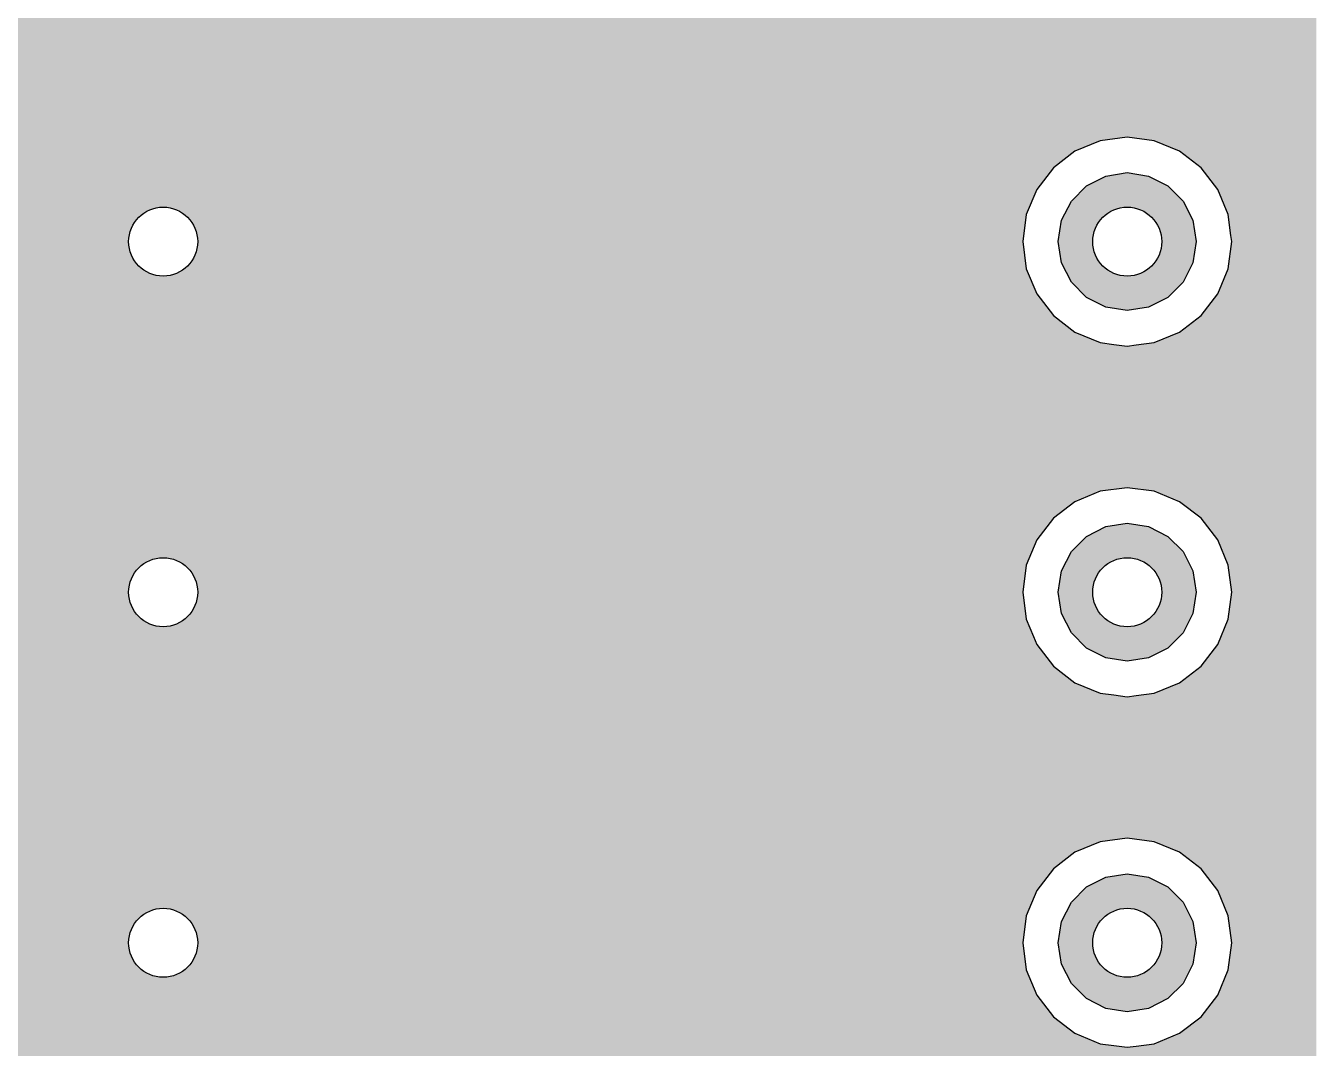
# Model space of a CAD drawing. Header units: millimetres. Extents: x -3894 to -3474, y -291 to 6.
# Drawn here: x -3560.82 to -3553.34, y -116.15 to -110.22 of the extents above; entities that cross this region are included whole.
import ezdxf

# ---------------------------------------------------------------- set-up
doc = ezdxf.new("R2010")
doc.units = ezdxf.units.MM
doc.layers.add('BLACK', color=7, linetype='Continuous')

msp = doc.modelspace()

# ---------------------------------------------------------------- hatches: boundary and pattern name
h = msp.add_hatch(color=256)
h.paths.add_polyline_path([(-3553.3372, -110.089), (-3565.3871, -110.089), (-3565.3379, -110.1532), (-3565.2774, -110.2993), (-3565.2568, -110.456), (-3565.2774, -110.6128), (-3565.3379, -110.7589), (-3565.4374, -110.8885), (-3565.4486, -110.9059), (-3565.4626, -110.9743), (-3565.4374, -111.0395), (-3565.3379, -111.1692), (-3565.2774, -111.3153), (-3565.2615, -111.4363), (-3565.2568, -111.472), (-3565.2774, -111.6288), (-3565.3379, -111.7749), (-3565.4374, -111.9045), (-3565.4486, -111.9219), (-3565.4626, -111.9903), (-3565.4374, -112.0555), (-3565.3379, -112.1852), (-3565.2774, -112.3313), (-3565.2568, -112.4875), (-3565.2568, -112.488), (-3565.2774, -112.6448), (-3565.3379, -112.7909), (-3565.4374, -112.9205), (-3565.4486, -112.9379), (-3565.4626, -113.0063), (-3565.4374, -113.0715), (-3565.3379, -113.2012), (-3565.2774, -113.3473), (-3565.2568, -113.504), (-3565.2774, -113.6608), (-3565.3379, -113.8069), (-3565.4374, -113.9365), (-3565.4486, -113.9539), (-3565.4626, -114.0223), (-3565.4374, -114.0875), (-3565.3379, -114.2172), (-3565.2774, -114.3633), (-3565.2568, -114.52), (-3565.2774, -114.6768), (-3565.3379, -114.8229), (-3565.4374, -114.9525), (-3565.4486, -114.9699), (-3565.4626, -115.0383), (-3565.4374, -115.1035), (-3565.3379, -115.2332), (-3565.2774, -115.3793), (-3565.2568, -115.536), (-3565.2774, -115.6928), (-3565.3379, -115.8389), (-3565.4374, -115.9685), (-3565.4486, -115.9859), (-3565.4626, -116.0543), (-3565.4374, -116.1195), (-3565.3379, -116.2492), (-3565.2774, -116.3953), (-3565.2568, -116.552), (-3565.2774, -116.7088), (-3565.3379, -116.8549), (-3565.4374, -116.9845), (-3565.4486, -117.0019), (-3565.4626, -117.0703), (-3565.4374, -117.1355), (-3565.3379, -117.2652), (-3565.2774, -117.4113), (-3565.2568, -117.568), (-3565.2774, -117.7248), (-3565.3379, -117.8709), (-3565.4374, -118.0005), (-3565.4486, -118.0179), (-3565.4626, -118.0863), (-3565.4374, -118.1515), (-3565.3379, -118.2812), (-3565.2774, -118.4273), (-3565.2568, -118.584), (-3565.2774, -118.7408), (-3565.3379, -118.8869), (-3565.4374, -119.0165), (-3565.4486, -119.0339), (-3565.4626, -119.1023), (-3565.4374, -119.1675), (-3565.3379, -119.2972), (-3565.2774, -119.4433), (-3565.2568, -119.6), (-3565.2774, -119.7568), (-3565.3379, -119.9029), (-3565.4374, -120.0325), (-3565.4486, -120.0499), (-3565.4626, -120.1183), (-3565.4374, -120.1835), (-3565.3984, -120.2344), (-3553.3372, -120.2344)])
h.paths.add_polyline_path([(-3555.0175, -115.3793), (-3555.0175, -115.3793), (-3554.957, -115.2332), (-3554.8607, -115.1077), (-3554.7353, -115.0115), (-3554.5892, -114.951), (-3554.5892, -114.951), (-3554.4325, -114.9303), (-3554.2757, -114.951), (-3554.2757, -114.951), (-3554.1296, -115.0115), (-3554.0042, -115.1077), (-3553.9079, -115.2332), (-3553.8474, -115.3793), (-3553.8268, -115.536), (-3553.8474, -115.6928), (-3553.9079, -115.8389), (-3554.0042, -115.9643), (-3554.1296, -116.0606), (-3554.2757, -116.1211), (-3554.3802, -116.1348), (-3554.4325, -116.1417), (-3554.5108, -116.1314), (-3554.5892, -116.1211), (-3554.7353, -116.0606), (-3554.8607, -115.9643), (-3554.957, -115.8389), (-3555.0175, -115.6928), (-3555.0175, -115.6928), (-3555.0381, -115.536)], flags=16)
h.paths.add_polyline_path([(-3554.8325, -115.536), (-3554.8129, -115.4124), (-3554.7561, -115.3009), (-3554.6676, -115.2124), (-3554.5561, -115.1556), (-3554.4325, -115.136), (-3554.3089, -115.1556), (-3554.1973, -115.2124), (-3554.1089, -115.3009), (-3554.052, -115.4124), (-3554.0325, -115.536), (-3554.052, -115.6596), (-3554.1089, -115.7711), (-3554.1973, -115.8596), (-3554.3089, -115.9164), (-3554.4325, -115.936), (-3554.5561, -115.9164), (-3554.6676, -115.8596), (-3554.7561, -115.7711), (-3554.8129, -115.6596)], flags=0)
h.paths.add_polyline_path([(-3554.2325, -115.536, -1), (-3554.6325, -115.536, -1)], flags=0)
h.paths.add_polyline_path([(-3554.8607, -117.1397), (-3554.7353, -117.0435), (-3554.5892, -116.983), (-3554.5892, -116.983), (-3554.4325, -116.9623), (-3554.2757, -116.983), (-3554.2757, -116.983), (-3554.1296, -117.0435), (-3554.0042, -117.1397), (-3553.9079, -117.2652), (-3553.8474, -117.4113), (-3553.8268, -117.568), (-3553.8474, -117.7248), (-3553.9079, -117.8709), (-3554.0042, -117.9963), (-3554.1296, -118.0926), (-3554.2757, -118.1531), (-3554.3802, -118.1668), (-3554.4325, -118.1737), (-3554.5108, -118.1634), (-3554.5892, -118.1531), (-3554.7353, -118.0926), (-3554.8607, -117.9963), (-3554.957, -117.8709), (-3555.0175, -117.7248), (-3555.0175, -117.7248), (-3555.0381, -117.568), (-3555.0175, -117.4113), (-3555.0175, -117.4113), (-3554.957, -117.2652)], flags=16)
h.paths.add_polyline_path([(-3554.8607, -113.9323), (-3554.957, -113.8069), (-3554.9764, -113.7599), (-3555.0175, -113.6608), (-3555.0175, -113.6608), (-3555.0381, -113.504), (-3555.0175, -113.3473), (-3555.0175, -113.3473), (-3554.957, -113.2012), (-3554.8607, -113.0757), (-3554.7353, -112.9795), (-3554.5892, -112.919), (-3554.5892, -112.919), (-3554.4325, -112.8983), (-3554.2757, -112.919), (-3554.2757, -112.919), (-3554.1296, -112.9795), (-3554.0042, -113.0757), (-3553.9079, -113.2012), (-3553.8474, -113.3473), (-3553.8268, -113.504), (-3553.8474, -113.6608), (-3553.9079, -113.8069), (-3554.0042, -113.9323), (-3554.1296, -114.0286), (-3554.2757, -114.0891), (-3554.3802, -114.1028), (-3554.4325, -114.1097), (-3554.5108, -114.0994), (-3554.5892, -114.0891), (-3554.7353, -114.0286)], flags=16)
h.paths.add_polyline_path([(-3554.7561, -117.3329), (-3554.6676, -117.2444), (-3554.5561, -117.1876), (-3554.4325, -117.168), (-3554.3089, -117.1876), (-3554.1973, -117.2444), (-3554.1089, -117.3329), (-3554.052, -117.4444), (-3554.0325, -117.568), (-3554.052, -117.6916), (-3554.1089, -117.8031), (-3554.1973, -117.8916), (-3554.3089, -117.9484), (-3554.4325, -117.968), (-3554.5561, -117.9484), (-3554.6676, -117.8916), (-3554.7561, -117.8031), (-3554.8129, -117.6916), (-3554.8325, -117.568), (-3554.8129, -117.4444)], flags=0)
h.paths.add_polyline_path([(-3554.7561, -113.7391), (-3554.8129, -113.6276), (-3554.8325, -113.504), (-3554.8129, -113.3804), (-3554.7561, -113.2689), (-3554.6676, -113.1804), (-3554.5561, -113.1236), (-3554.4325, -113.104), (-3554.3089, -113.1236), (-3554.1973, -113.1804), (-3554.1089, -113.2689), (-3554.052, -113.3804), (-3554.0325, -113.504), (-3554.052, -113.6276), (-3554.1089, -113.7391), (-3554.1973, -113.8276), (-3554.3089, -113.8844), (-3554.4325, -113.904), (-3554.5561, -113.8844), (-3554.6676, -113.8276)], flags=0)
h.paths.add_polyline_path([(-3554.2325, -117.568, -1), (-3554.6325, -117.568, -1)], flags=0)
h.paths.add_polyline_path([(-3554.6325, -113.504, -1), (-3554.2325, -113.504, -1)], flags=0)
h.paths.add_polyline_path([(-3560.2205, -115.536, -1), (-3559.8205, -115.536, -1)], flags=16)
h.paths.add_polyline_path([(-3559.8205, -117.568, -1), (-3560.2205, -117.568, -1)], flags=16)
h.paths.add_polyline_path([(-3560.2205, -113.504, -1), (-3559.8205, -113.504, -1)], flags=16)
h.paths.add_polyline_path([(-3554.7353, -119.0755), (-3554.5892, -119.015), (-3554.5892, -119.015), (-3554.4325, -118.9943), (-3554.2757, -119.015), (-3554.2757, -119.015), (-3554.1296, -119.0755), (-3554.0042, -119.1717), (-3553.9079, -119.2972), (-3553.8474, -119.4433), (-3553.8268, -119.6), (-3553.8474, -119.7568), (-3553.9079, -119.9029), (-3554.0042, -120.0283), (-3554.1296, -120.1246), (-3554.2757, -120.1851), (-3554.3802, -120.1988), (-3554.4325, -120.2057), (-3554.5108, -120.1954), (-3554.5892, -120.1851), (-3554.7353, -120.1246), (-3554.8607, -120.0283), (-3554.957, -119.9029), (-3555.0175, -119.7568), (-3555.0175, -119.7568), (-3555.0381, -119.6), (-3555.0175, -119.4433), (-3555.0175, -119.4433), (-3554.957, -119.2972), (-3554.8607, -119.1717)], flags=16)
h.paths.add_polyline_path([(-3554.6676, -119.2764), (-3554.5561, -119.2196), (-3554.4325, -119.2), (-3554.3089, -119.2196), (-3554.1973, -119.2764), (-3554.1089, -119.3649), (-3554.052, -119.4764), (-3554.0325, -119.6), (-3554.052, -119.7236), (-3554.1089, -119.8351), (-3554.1973, -119.9236), (-3554.3089, -119.9804), (-3554.4325, -120), (-3554.5561, -119.9804), (-3554.6676, -119.9236), (-3554.7561, -119.8351), (-3554.8129, -119.7236), (-3554.8325, -119.6), (-3554.8129, -119.4764), (-3554.7561, -119.3649)], flags=0)
h.paths.add_polyline_path([(-3554.7353, -111.9966), (-3554.8607, -111.9003), (-3554.957, -111.7749), (-3555.0175, -111.6288), (-3555.0175, -111.6288), (-3555.0381, -111.472), (-3555.0175, -111.3153), (-3555.0175, -111.3153), (-3554.957, -111.1692), (-3554.8607, -111.0437), (-3554.7353, -110.9475), (-3554.5892, -110.887), (-3554.5892, -110.887), (-3554.4325, -110.8663), (-3554.2757, -110.887), (-3554.2757, -110.887), (-3554.1296, -110.9475), (-3554.0042, -111.0437), (-3553.9079, -111.1692), (-3553.8474, -111.3153), (-3553.8315, -111.4363), (-3553.8268, -111.472), (-3553.8474, -111.6288), (-3553.9079, -111.7749), (-3554.0042, -111.9003), (-3554.1296, -111.9966), (-3554.2757, -112.0571), (-3554.3802, -112.0708), (-3554.4325, -112.0777), (-3554.5108, -112.0674), (-3554.5892, -112.0571)], flags=16)
h.paths.add_polyline_path([(-3554.2325, -119.6, -1), (-3554.6325, -119.6, -1)], flags=0)
h.paths.add_polyline_path([(-3554.6676, -111.7956), (-3554.7561, -111.7071), (-3554.8129, -111.5956), (-3554.8325, -111.472), (-3554.8129, -111.3484), (-3554.7561, -111.2369), (-3554.6676, -111.1484), (-3554.5561, -111.0916), (-3554.4325, -111.072), (-3554.3089, -111.0916), (-3554.1973, -111.1484), (-3554.1089, -111.2369), (-3554.052, -111.3484), (-3554.0325, -111.472), (-3554.052, -111.5956), (-3554.1089, -111.7071), (-3554.1973, -111.7956), (-3554.3089, -111.8524), (-3554.4325, -111.872), (-3554.5561, -111.8524)], flags=0)
h.paths.add_polyline_path([(-3554.6325, -111.472, -1), (-3554.2325, -111.472, -1)], flags=0)
h.paths.add_polyline_path([(-3559.8205, -119.6, -1), (-3560.2205, -119.6, -1)], flags=16)
h.paths.add_polyline_path([(-3560.2205, -111.472, -1), (-3559.8205, -111.472, -1)], flags=16)

# ---------------------------------------------------------------- linework, layer by layer
at = {"layer": 'BLACK', "linetype": 'Continuous'}
for p, q in [((-3554.5892, -110.887), (-3554.7353, -110.9475)), ((-3554.4325, -110.8663), (-3554.5892, -110.887)), ((-3554.5892, -110.887), (-3554.5892, -110.887)), ((-3554.2757, -110.887), (-3554.4325, -110.8663)), ((-3554.4325, -110.8663), (-3554.4325, -110.8663)), ((-3554.1296, -110.9475), (-3554.2757, -110.887)), ((-3554.2757, -110.887), (-3554.2757, -110.887)), ((-3554.7353, -110.9475), (-3554.8607, -111.0437)), ((-3554.0042, -111.0437), (-3554.1296, -110.9475)), ((-3554.8607, -111.0437), (-3554.957, -111.1692)), ((-3553.9079, -111.1692), (-3554.0042, -111.0437)), ((-3554.6676, -111.1484), (-3554.5561, -111.0916)), ((-3554.5561, -111.0916), (-3554.4325, -111.072)), ((-3554.4325, -111.072), (-3554.3089, -111.0916)), ((-3554.3089, -111.0916), (-3554.1973, -111.1484)), ((-3554.957, -111.1692), (-3555.0175, -111.3153)), ((-3554.7561, -111.2369), (-3554.6676, -111.1484)), ((-3554.1973, -111.1484), (-3554.1089, -111.2369)), ((-3553.8474, -111.3153), (-3553.9079, -111.1692)), ((-3554.8129, -111.3484), (-3554.7561, -111.2369)), ((-3554.1089, -111.2369), (-3554.052, -111.3484)), ((-3555.0175, -111.3153), (-3555.0381, -111.472)), ((-3555.0175, -111.3153), (-3555.0175, -111.3153)), ((-3554.8325, -111.472), (-3554.8129, -111.3484)), ((-3554.052, -111.3484), (-3554.0325, -111.472)), ((-3553.8315, -111.4363), (-3553.8474, -111.3153)), ((-3553.8474, -111.3153), (-3553.8474, -111.3153)), ((-3553.8268, -111.472), (-3553.8315, -111.4363)), ((-3555.0381, -111.472), (-3555.0381, -111.472)), ((-3555.0381, -111.472), (-3555.0175, -111.6288)), ((-3554.8129, -111.5956), (-3554.8325, -111.472)), ((-3554.0325, -111.472), (-3554.052, -111.5956)), ((-3553.8474, -111.6288), (-3553.8268, -111.472)), ((-3555.0175, -111.6288), (-3555.0175, -111.6288)), ((-3555.0175, -111.6288), (-3554.957, -111.7749)), ((-3554.7561, -111.7071), (-3554.8129, -111.5956)), ((-3554.052, -111.5956), (-3554.1089, -111.7071)), ((-3553.9079, -111.7749), (-3553.8474, -111.6288)), ((-3554.6676, -111.7956), (-3554.7561, -111.7071)), ((-3554.1089, -111.7071), (-3554.1973, -111.7956)), ((-3554.957, -111.7749), (-3554.8607, -111.9003)), ((-3554.5561, -111.8524), (-3554.6676, -111.7956)), ((-3554.1973, -111.7956), (-3554.3089, -111.8524)), ((-3554.0042, -111.9003), (-3553.9079, -111.7749)), ((-3554.4325, -111.872), (-3554.5561, -111.8524)), ((-3554.3089, -111.8524), (-3554.4325, -111.872)), ((-3554.8607, -111.9003), (-3554.7353, -111.9966)), ((-3554.1296, -111.9966), (-3554.0042, -111.9003)), ((-3554.7353, -111.9966), (-3554.5892, -112.0571)), ((-3554.2757, -112.0571), (-3554.1296, -111.9966)), ((-3554.5892, -112.0571), (-3554.5108, -112.0674)), ((-3554.5108, -112.0674), (-3554.4325, -112.0777)), ((-3554.4325, -112.0777), (-3554.3802, -112.0708)), ((-3554.4325, -112.0777), (-3554.4325, -112.0777)), ((-3554.4325, -112.0777), (-3554.4325, -112.0777)), ((-3554.3802, -112.0708), (-3554.2757, -112.0571)), ((-3554.5892, -112.919), (-3554.7353, -112.9795)), ((-3554.4325, -112.8983), (-3554.5892, -112.919)), ((-3554.5892, -112.919), (-3554.5892, -112.919)), ((-3554.2757, -112.919), (-3554.4325, -112.8983)), ((-3554.4325, -112.8983), (-3554.4325, -112.8983)), ((-3554.1296, -112.9795), (-3554.2757, -112.919)), ((-3554.2757, -112.919), (-3554.2757, -112.919)), ((-3554.7353, -112.9795), (-3554.8607, -113.0757)), ((-3554.0042, -113.0757), (-3554.1296, -112.9795)), ((-3554.8607, -113.0757), (-3554.957, -113.2012)), ((-3553.9079, -113.2012), (-3554.0042, -113.0757)), ((-3554.6676, -113.1804), (-3554.5561, -113.1236)), ((-3554.5561, -113.1236), (-3554.4325, -113.104)), ((-3554.4325, -113.104), (-3554.3089, -113.1236)), ((-3554.3089, -113.1236), (-3554.1973, -113.1804)), ((-3554.957, -113.2012), (-3555.0175, -113.3473)), ((-3554.7561, -113.2689), (-3554.6676, -113.1804)), ((-3554.1973, -113.1804), (-3554.1089, -113.2689)), ((-3553.8474, -113.3473), (-3553.9079, -113.2012)), ((-3554.8129, -113.3804), (-3554.7561, -113.2689)), ((-3554.1089, -113.2689), (-3554.052, -113.3804)), ((-3555.0175, -113.3473), (-3555.0381, -113.504)), ((-3555.0175, -113.3473), (-3555.0175, -113.3473)), ((-3554.8325, -113.504), (-3554.8129, -113.3804)), ((-3554.052, -113.3804), (-3554.0325, -113.504)), ((-3553.8268, -113.504), (-3553.8474, -113.3473)), ((-3555.0381, -113.504), (-3555.0381, -113.504)), ((-3555.0381, -113.504), (-3555.0175, -113.6608)), ((-3554.8129, -113.6276), (-3554.8325, -113.504)), ((-3554.0325, -113.504), (-3554.052, -113.6276)), ((-3553.8474, -113.6608), (-3553.8268, -113.504)), ((-3555.0175, -113.6608), (-3555.0175, -113.6608)), ((-3555.0175, -113.6608), (-3554.9764, -113.7599)), ((-3554.7561, -113.7391), (-3554.8129, -113.6276)), ((-3554.052, -113.6276), (-3554.1089, -113.7391)), ((-3553.9079, -113.8069), (-3553.8474, -113.6608)), ((-3554.9764, -113.7599), (-3554.957, -113.8069)), ((-3554.6676, -113.8276), (-3554.7561, -113.7391)), ((-3554.1089, -113.7391), (-3554.1973, -113.8276)), ((-3554.957, -113.8069), (-3554.8607, -113.9323)), ((-3554.5561, -113.8844), (-3554.6676, -113.8276)), ((-3554.1973, -113.8276), (-3554.3089, -113.8844)), ((-3554.0042, -113.9323), (-3553.9079, -113.8069)), ((-3554.4325, -113.904), (-3554.5561, -113.8844)), ((-3554.3089, -113.8844), (-3554.4325, -113.904)), ((-3554.8607, -113.9323), (-3554.7353, -114.0286)), ((-3554.1296, -114.0286), (-3554.0042, -113.9323)), ((-3554.7353, -114.0286), (-3554.5892, -114.0891)), ((-3554.2757, -114.0891), (-3554.1296, -114.0286)), ((-3554.5892, -114.0891), (-3554.5108, -114.0994)), ((-3554.5108, -114.0994), (-3554.4325, -114.1097)), ((-3554.4325, -114.1097), (-3554.3802, -114.1028)), ((-3554.4325, -114.1097), (-3554.4325, -114.1097)), ((-3554.4325, -114.1097), (-3554.4325, -114.1097)), ((-3554.3802, -114.1028), (-3554.2757, -114.0891)), ((-3554.5892, -114.951), (-3554.7353, -115.0115)), ((-3554.4325, -114.9303), (-3554.5892, -114.951)), ((-3554.5892, -114.951), (-3554.5892, -114.951)), ((-3554.2757, -114.951), (-3554.4325, -114.9303)), ((-3554.4325, -114.9303), (-3554.4325, -114.9303)), ((-3554.1296, -115.0115), (-3554.2757, -114.951)), ((-3554.2757, -114.951), (-3554.2757, -114.951)), ((-3554.7353, -115.0115), (-3554.8607, -115.1077)), ((-3554.0042, -115.1077), (-3554.1296, -115.0115)), ((-3554.8607, -115.1077), (-3554.957, -115.2332)), ((-3553.9079, -115.2332), (-3554.0042, -115.1077)), ((-3554.6676, -115.2124), (-3554.5561, -115.1556)), ((-3554.5561, -115.1556), (-3554.4325, -115.136)), ((-3554.4325, -115.136), (-3554.3089, -115.1556)), ((-3554.3089, -115.1556), (-3554.1973, -115.2124)), ((-3554.957, -115.2332), (-3555.0175, -115.3793)), ((-3554.7561, -115.3009), (-3554.6676, -115.2124)), ((-3554.1973, -115.2124), (-3554.1089, -115.3009)), ((-3553.8474, -115.3793), (-3553.9079, -115.2332)), ((-3554.8129, -115.4124), (-3554.7561, -115.3009)), ((-3554.1089, -115.3009), (-3554.052, -115.4124)), ((-3555.0175, -115.3793), (-3555.0381, -115.536)), ((-3555.0175, -115.3793), (-3555.0175, -115.3793)), ((-3553.8268, -115.536), (-3553.8474, -115.3793)), ((-3554.8325, -115.536), (-3554.8129, -115.4124)), ((-3554.052, -115.4124), (-3554.0325, -115.536)), ((-3555.0381, -115.536), (-3555.0381, -115.536)), ((-3555.0381, -115.536), (-3555.0175, -115.6928)), ((-3554.8129, -115.6596), (-3554.8325, -115.536)), ((-3554.0325, -115.536), (-3554.052, -115.6596)), ((-3553.8474, -115.6928), (-3553.8268, -115.536)), ((-3555.0175, -115.6928), (-3555.0175, -115.6928)), ((-3555.0175, -115.6928), (-3554.957, -115.8389)), ((-3554.7561, -115.7711), (-3554.8129, -115.6596)), ((-3554.052, -115.6596), (-3554.1089, -115.7711)), ((-3553.9079, -115.8389), (-3553.8474, -115.6928)), ((-3554.6676, -115.8596), (-3554.7561, -115.7711)), ((-3554.1089, -115.7711), (-3554.1973, -115.8596)), ((-3554.957, -115.8389), (-3554.8607, -115.9643)), ((-3554.0042, -115.9643), (-3553.9079, -115.8389)), ((-3554.5561, -115.9164), (-3554.6676, -115.8596)), ((-3554.4325, -115.936), (-3554.5561, -115.9164)), ((-3554.3089, -115.9164), (-3554.4325, -115.936)), ((-3554.1973, -115.8596), (-3554.3089, -115.9164)), ((-3554.8607, -115.9643), (-3554.7353, -116.0606)), ((-3554.1296, -116.0606), (-3554.0042, -115.9643)), ((-3554.7353, -116.0606), (-3554.5892, -116.1211)), ((-3554.2757, -116.1211), (-3554.1296, -116.0606)), ((-3554.5892, -116.1211), (-3554.5108, -116.1314)), ((-3554.5108, -116.1314), (-3554.4325, -116.1417)), ((-3554.4325, -116.1417), (-3554.3802, -116.1348)), ((-3554.4325, -116.1417), (-3554.4325, -116.1417)), ((-3554.4325, -116.1417), (-3554.4325, -116.1417)), ((-3554.3802, -116.1348), (-3554.2757, -116.1211))]:
    msp.add_line(p, q, dxfattribs=at)
at = {"layer": 'BLACK'}
for centre in [(-3560.0205, -111.472), (-3554.4325, -111.472), (-3560.0205, -113.504), (-3554.4325, -113.504), (-3560.0205, -115.536), (-3554.4325, -115.536)]:
    msp.add_circle(centre, 0.2, dxfattribs=at)

doc.saveas('drawing.dxf')
